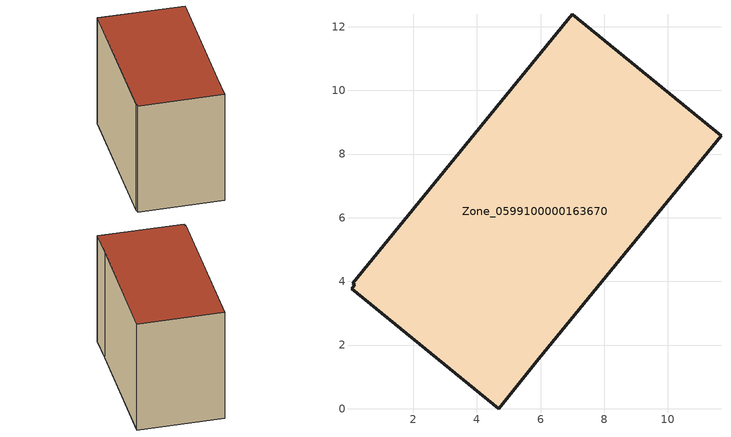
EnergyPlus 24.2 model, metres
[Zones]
Zone_0599100000163670
 floor ground (C_G): 0.06,3.77 0.17,3.9 0.1,3.95 7,12.39 11.67,8.57 5.94,1.56 4.68,0 z0
 wall outside (C_F): 11.67,8.57 7,12.39 0.1,3.95 0.17,3.9 0.06,3.77 4.68,0 5.94,1.56 11.67,8.57 z0:8.46
 roof outside (C_R): 0.17,3.9 0.06,3.77 4.68,0 5.94,1.56 11.67,8.57 7,12.39 0.1,3.95 z8.46
[BUILDING]
Pand.0599100000163670: North Axis=0; Terrain=City; Loads Convergence Tolerance Value=0.04; Temperature Convergence Tolerance Value=0.4; Solar Distribution=FullExterior; Maximum Number of Warmup Days=25; Minimum Number of Warmup Days=1
[Site:Location]
Rotterdam.The.Hague.AP_ZH_NLD Design_Conditions: Latitude=51.96; Longitude=4.45; Time Zone=1; Elevation=-4.5
[SITE:GROUNDTEMPERATURE:BUILDINGSURFACE]
18, 18, 18, 18, 18, 18, 18, 18, 18, 18, 18, 18
[MATERIAL] Thermal Absorptance=0.9; Solar Absorptance=0.7; Visible Absorptance=0.7
Name | Roughness | Thickness | Conductivity | Density | Specific Heat
G.TI.1946-1964 | MediumSmooth | 0.15 | 1 | 540 | 1210
F.TI.1946-1964 | Rough | 0.3 | 0.857143 | 1920 | 840
R.TI.1946-1964 | MediumRough | 0.2 | 0.277778 | 1500 | 1000
[CONSTRUCTION]
C_G: G.TI.1946-1964
C_F: F.TI.1946-1964
C_R: R.TI.1946-1964
[ZONE]
Zone_0599100000163670: Type=1; Multiplier=1; Ceiling Height=Autocalculate; Volume=Autocalculate; Floor Area=autocalculate; Part of Total Floor Area=Yes
[ZONEINFILTRATION:DESIGNFLOWRATE]
Infil_Zone_0599100000163670: Zone or ZoneList or Space or SpaceList=Zone_0599100000163670; Schedule=AlwaysOn; Design Flow Rate Calculation Method=Flow/Area; Flow Rate per Floor Area=0.003; Constant Term Coefficient=1; Temperature Term Coefficient=0; Velocity Term Coefficient=0; Velocity Squared Term Coefficient=0
[HVACTEMPLATE:ZONE:IDEALLOADSAIRSYSTEM]
Zone_0599100000163670: Maximum Heating Supply Air Temperature=50; Minimum Cooling Supply Air Temperature=13; Maximum Heating Supply Air Humidity Ratio=0.0156; Minimum Cooling Supply Air Humidity Ratio=0.0077; Heating Limit=NoLimit; Cooling Limit=NoLimit; Dehumidification Control Type=ConstantSensibleHeatRatio; Cooling Sensible Heat Ratio=0.7; Dehumidification Setpoint=60; Humidification Control Type=None; Humidification Setpoint=30; Outdoor Air Method=None; Outdoor Air Flow Rate per Person=0.00944; Outdoor Air Flow Rate per Zone Floor Area=0; Outdoor Air Flow Rate per Zone=0; Demand Controlled Ventilation Type=None; Outdoor Air Economizer Type=NoEconomizer; Heat Recovery Type=None; Sensible Heat Recovery Effectiveness=0.7; Latent Heat Recovery Effectiveness=0.65
[ZONECONTROL:THERMOSTAT]
ThermostatControl_Zone_0599100000163670: Zone or ZoneList=Zone_0599100000163670; Control Type Schedule=DualSetpointControlType; Control 1=Thermostat_Zone_0599100000163670; Temperature Difference Between Cutout And Setpoint=0
[THERMOSTATSETPOINT:DUALSETPOINT]
Thermostat_Zone_0599100000163670: Heating Setpoint Temperature Schedule=HeatingSetpoint_Zone_0599100000163670; Cooling Setpoint Temperature Schedule=CoolingSetpoint_Zone_0599100000163670
[SCHEDULE:COMPACT]
HeatingSetpoint_Zone_0599100000163670: Through: 12/31, For: AllDays, Until: 24:00, 21
CoolingSetpoint_Zone_0599100000163670: Through: 12/31, For: AllDays, Until: 24:00, 24
DualSetpointControlType: Through: 12/31, For: AllDays, Until: 24:00, 4
AlwaysOn: Through: 12/31, For: AllDays, Until: 24:00, 1
